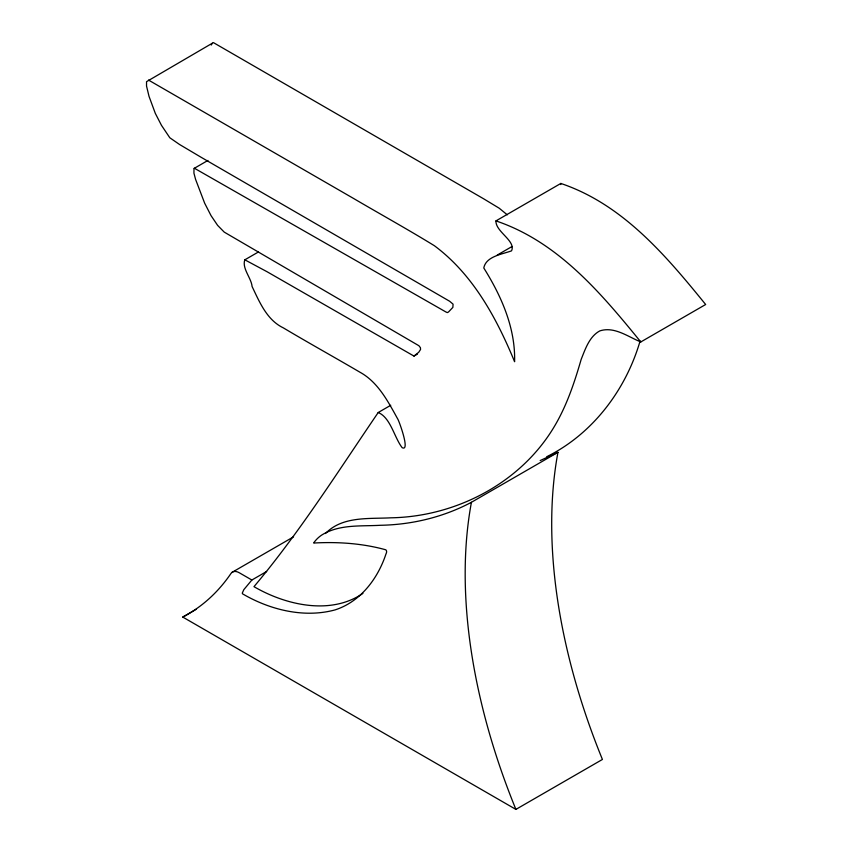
<?xml version="1.0" encoding="UTF-8"?>
<svg xmlns="http://www.w3.org/2000/svg" width="852" height="852" viewBox="0 0 852 852"><rect width="100%" height="100%" fill="white"/><g stroke="black" fill="none" stroke-linecap="round" stroke-linejoin="round"><path stroke-width="1.28" d="M211.264 45.049L212.308 43.228M640.086 341.045C625.9 389.843 592.704 433.987 546.728 456.725M251.862 580.02L243.832 589.648L242.277 593.109A1.779 1.022 60 0 0 242.618 593.865C269.786 609.819 304.1 618.382 335.209 609.862C360.609 601.555 377.841 578.625 385.967 553.992C386.627 552.692 387.096 550.882 385.796 549.806C362.579 543.352 337.712 541.67 313.632 543.033L314.313 542.064A85.37 49.288 60 0 1 321.928 534.928C339.447 524.118 360.865 526.408 380.514 525.279C412.07 524.715 443.509 517.111 471.433 502.286L557.953 452.337A481.54 278.018 60 0 0 602.417 759.452L515.897 809.4L182.765 617.061A377.447 217.92 60 0 0 230.945 573.524A13.462 7.774 60 0 1 239.22 572.725L251.862 580.02L266.655 571.479M325.475 533.522C342.334 516.003 368.671 519.017 390.876 517.814C456.044 516.706 521.009 482.914 554.546 426.17C566.878 405.371 574.472 382.484 581.171 359.395C585.313 349.054 589.35 336.583 599.723 330.938C614.196 326.114 627.913 336.721 640.8 341.95L705.658 304.505C665.827 255.451 622.684 204.267 560.829 183.446L495.939 220.902C495.449 231.787 516.248 240.924 511.541 250.85C502.126 254.301 485.959 256.324 483.787 267.986C501.359 296.038 515.524 327.956 514.597 361.706C496.578 318.084 472.977 274.376 434.339 245.685C407.714 229.337 380.365 214.193 353.42 198.378L148.504 80.067M560.829 183.446L560.786 184.554M390.738 405.286L378.213 412.517C338.137 471.337 299.883 531.999 253.981 586.666C285.335 604.941 330.384 615.666 362.931 593.397M258.486 251.936L244.833 259.817C241.734 268.274 251.393 278.114 252.096 286.538C259.54 302.055 266.846 319.99 283.375 327.892C308.669 342.973 334.442 357.254 359.842 372.154C377.968 382.015 388.001 401.42 397.618 418.79C398.544 419.514 410.685 452.284 402.133 447.651C394.252 437.417 390.567 417.555 378.213 412.517M194.277 168.323L207.931 160.442M497.238 255.067L512.041 246.516M244.833 259.817L267.134 271.777L413.976 356.083L417.395 354.112M232.106 572.31L293.578 536.824M182.765 617.061L196.418 609.18M413.976 356.083L418.715 352.281L420.547 349.49L420.43 347.701L418.907 345.731L224.225 232.106L217.622 225.375L211.051 215.652L204.65 203.17L195.577 179.367L193.936 173.158L193.979 168.547A2.354 1.363 60 0 1 194.448 168.27L445.841 311.928L447.3 312.599L448.45 312.034L452.87 307.391L453.072 304.164L449.664 301.267L201.221 157.343L179.516 144.467L169.814 137.768L161.443 125.287L155.309 113.359L149.015 96.329L146.533 86.041L146.533 81.675L213.394 42.6L483.585 198.761L499.229 208.229L507.27 214.832M557.953 452.337L540.179 460.559M495.939 220.902C557.826 241.723 600.894 292.939 640.8 341.95M515.897 809.4A481.54 278.018 60 0 1 471.433 502.286"/></g></svg>
